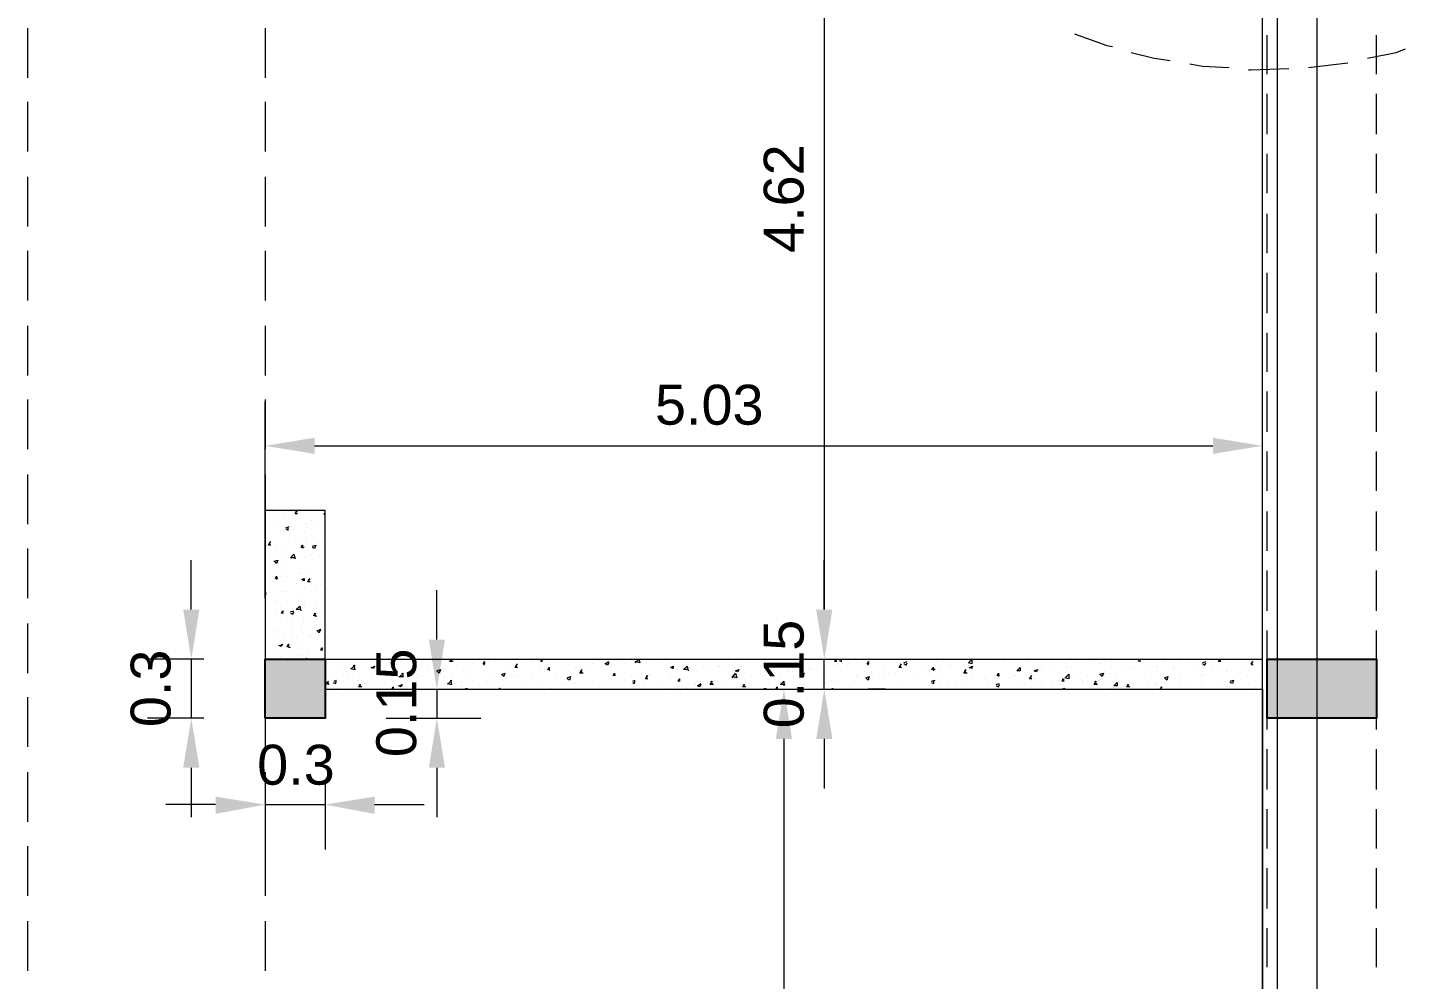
# Model space of a CAD drawing. Header units: metres. Extents: x 9.8 to 52.5, y 3 to 36.6.
# Drawn here: x 23.42 to 30.36, y 24.16 to 28.95 of the extents above; entities that cross this region are included whole.
import ezdxf

# ---------------------------------------------------------------- set-up
doc = ezdxf.new("R2010")
doc.units = ezdxf.units.M
doc.header["$MEASUREMENT"] = 0
for name, color, linetype, true_color in [('PDF_A+CACHE', 7, 'Continuous', 0x991b1e), ('PDF_A- PROJECTION', 252, 'Continuous', 0x696969), ('PDF_Layer3', 7, 'Continuous', 0xcc0000)]:
    doc.layers.add(name, color=color, linetype=linetype, true_color=true_color)
for name, color, linetype in [('PDF_A- WALL', 7, 'Continuous'), ('PDF_BETON', 7, 'Continuous'), ('PDF_COTESCONSTRUCTION', 7, 'Continuous'), ('PDF_INTERIORWALL', 7, 'Continuous'), ('PDF_Text', 7, 'Continuous')]:
    doc.layers.add(name, color=color, linetype=linetype)
doc.styles.add('PDF ArialMT', font='arial.ttf')

msp = doc.modelspace()

# ---------------------------------------------------------------- linework, layer by layer
at = {"layer": 'PDF_A+CACHE', "lineweight": 5}
for points in [[(23.4169, 28.9486), (23.4169, 28.6986)], [(24.6143, 28.9486), (24.6143, 28.6986)], [(23.4169, 28.5766), (23.4169, 28.3266)], [(24.6143, 28.5766), (24.6143, 28.3266)], [(23.4169, 28.1987), (23.4169, 27.9488)], [(24.6143, 28.1987), (24.6143, 27.9488)], [(23.4169, 27.8267), (23.4169, 27.5768)], [(24.6143, 27.8267), (24.6143, 27.5768)], [(23.4169, 27.4489), (23.4169, 27.199)], [(24.6143, 27.4489), (24.6143, 27.199)], [(23.4169, 27.0769), (23.4169, 26.827)], [(24.6143, 27.0769), (24.6143, 26.827)], [(23.4169, 26.6991), (23.4169, 26.4492)], [(24.6143, 26.6991), (24.6143, 26.4492)], [(23.4169, 26.3271), (23.4169, 26.0772)], [(24.6143, 26.3271), (24.6143, 26.0772)], [(23.4169, 25.9493), (23.4169, 25.6993)], [(24.6143, 25.9493), (24.6143, 25.6993)], [(23.4169, 25.5773), (23.4169, 25.3273)], [(24.6143, 25.5773), (24.6143, 25.3273)], [(23.4169, 25.1995), (23.4169, 24.9495)], [(24.6143, 25.1995), (24.6143, 24.9495)], [(23.4169, 24.8275), (23.4169, 24.5775)], [(24.6143, 24.8275), (24.6143, 24.5775)], [(23.4169, 24.4496), (23.4169, 24.1997)], [(24.6143, 24.4496), (24.6143, 24.1997)]]:
    msp.add_lwpolyline(points, dxfattribs=at)
at = {"layer": 'PDF_A- PROJECTION', "lineweight": 9}
for points in [[(28.6947, 28.9195), (28.8575, 28.8614), (28.8865, 28.8556)], [(29.6654, 28.7161), (29.6654, 28.9137)], [(30.2176, 28.7161), (30.2176, 28.9137)], [(28.9795, 28.8265), (29.0958, 28.7974), (29.1772, 28.7858)], [(30.1711, 28.7974), (30.3164, 28.8265), (30.3629, 28.8439)], [(29.276, 28.7684), (29.3399, 28.7567), (29.4736, 28.7509)], [(29.8747, 28.7509), (30.0723, 28.7742)], [(29.5724, 28.7393), (29.584, 28.7393), (29.7759, 28.7451)], [(29.6654, 28.4138), (29.6654, 28.6172)], [(30.2176, 28.4138), (30.2176, 28.6172)], [(29.6654, 28.1174), (29.6654, 28.315)], [(30.2176, 28.1174), (30.2176, 28.315)], [(29.6654, 27.8151), (29.6654, 28.0127)], [(30.2176, 27.8151), (30.2176, 28.0127)], [(29.6654, 27.5129), (29.6654, 27.7163)], [(30.2176, 27.5129), (30.2176, 27.7163)], [(29.6654, 27.2164), (29.6654, 27.414)], [(30.2176, 27.2164), (30.2176, 27.414)], [(29.6654, 26.9142), (29.6654, 27.1176)], [(30.2176, 26.9142), (30.2176, 27.1176)], [(29.6654, 26.6177), (29.6654, 26.8153)], [(30.2176, 26.6177), (30.2176, 26.8153)], [(29.6654, 26.3155), (29.6654, 26.5131)], [(30.2176, 26.3155), (30.2176, 26.5131)], [(29.6654, 26.0132), (29.6654, 26.2167)], [(30.2176, 26.0132), (30.2176, 26.2167)], [(29.6654, 25.7168), (29.6654, 25.9144)], [(30.2176, 25.7168), (30.2176, 25.9144)], [(29.6654, 25.4145), (29.6654, 25.618)], [(30.2176, 25.4145), (30.2176, 25.618)], [(29.6654, 25.1123), (29.6654, 25.3157)], [(30.2176, 25.1123), (30.2176, 25.3157)], [(29.6654, 24.8158), (29.6654, 25.0135)], [(30.2176, 24.8158), (30.2176, 25.0135)], [(29.6654, 24.5136), (29.6654, 24.717)], [(30.2176, 24.5136), (30.2176, 24.717)], [(29.6654, 24.2171), (29.6654, 24.4148)], [(30.2176, 24.2171), (30.2176, 24.4148)]]:
    msp.add_lwpolyline(points, dxfattribs=at)
at = {"layer": 'PDF_A- WALL', "lineweight": 5}
msp.add_lwpolyline([(29.6422, 25.618), (29.6422, 20.7877)], dxfattribs=at)
at = {"layer": 'PDF_BETON', "lineweight": 25}
for points in [[(24.6143, 25.4726), (24.6143, 25.7691), (24.9165, 25.7691), (24.9165, 25.4726)], [(29.6654, 25.4726), (29.6654, 25.7691), (30.2176, 25.7691), (30.2176, 25.4726)]]:
    msp.add_lwpolyline(points, close=True, dxfattribs=at)
at = {"layer": 'PDF_BETON', "transparency": 33554559}
for points in [[(24.6143, 25.7691), (24.6143, 25.4726), (24.9165, 25.7691)], [(24.6143, 25.4726), (24.9165, 25.7691), (24.9165, 25.4726)], [(29.6654, 25.7691), (29.6654, 25.4726), (30.2176, 25.7691)], [(29.6654, 25.4726), (30.2176, 25.7691), (30.2176, 25.4726)]]:
    msp.add_solid(points, dxfattribs=at)
at = {"layer": 'PDF_COTESCONSTRUCTION', "lineweight": 5}
for points in [[(27.4334, 30.1401), (27.4334, 26.019), (27.4334, 26.269)], [(24.6143, 26.0772), (24.6143, 27.0653)], [(29.6422, 26.0772), (29.6422, 27.0653)], [(24.8642, 26.8444), (29.3922, 26.8444)], [(24.2423, 26.019), (24.2423, 26.269)], [(25.4804, 25.8679), (25.4804, 26.1178)], [(24.3062, 25.7691), (24.0214, 25.7691)], [(24.2423, 25.7691), (24.2423, 25.4726)], [(27.4334, 25.618), (27.4334, 25.7691)], [(27.4508, 25.7691), (27.6543, 25.7691), (27.7415, 25.7691)], [(25.2246, 25.618), (25.7012, 25.618)], [(25.4804, 25.618), (25.4804, 25.4726)], [(26.9742, 25.618), (27.0091, 25.618)], [(27.7415, 25.618), (27.6543, 25.618)], [(24.3062, 25.4726), (24.0214, 25.4726)], [(25.2246, 25.4726), (25.7012, 25.4726)], [(27.2299, 25.368), (27.2299, 20.8923), (27.2299, 21.1423)], [(27.4334, 25.368), (27.4334, 25.1181)], [(24.2423, 25.2227), (24.2423, 24.9728)], [(25.4804, 25.2227), (25.4804, 24.9728)], [(24.6143, 25.1588), (24.6143, 24.81)], [(24.9165, 25.1588), (24.9165, 24.81)], [(24.3644, 25.0367), (24.1144, 25.0367)], [(24.6143, 25.0367), (24.9165, 25.0367)], [(25.1665, 25.0367), (25.4164, 25.0367)]]:
    msp.add_lwpolyline(points, dxfattribs=at)
at = {"layer": 'PDF_COTESCONSTRUCTION', "transparency": 33554559}
for points in [[(24.8642, 26.8851), (24.8642, 26.8037), (24.6143, 26.8444)], [(29.3922, 26.8851), (29.3922, 26.8037), (29.6422, 26.8444)], [(24.2016, 26.019), (24.283, 26.019), (24.2423, 25.7691)], [(27.3927, 26.019), (27.4741, 26.019), (27.4334, 25.7691)], [(27.3927, 26.019), (27.4741, 26.019), (27.4334, 25.7691)], [(25.4397, 25.8679), (25.5211, 25.8679), (25.4804, 25.618)], [(27.1893, 25.368), (27.2706, 25.368), (27.2299, 25.618)], [(27.3927, 25.368), (27.4741, 25.368), (27.4334, 25.618)], [(24.2016, 25.2227), (24.283, 25.2227), (24.2423, 25.4726)], [(25.4397, 25.2227), (25.5211, 25.2227), (25.4804, 25.4726)], [(24.3644, 25.0774), (24.3644, 24.9902), (24.6143, 25.0367)], [(25.1665, 25.0774), (25.1665, 24.9902), (24.9165, 25.0367)]]:
    msp.add_solid(points, dxfattribs=at)
at = {"layer": 'PDF_INTERIORWALL', "lineweight": 5}
for points in [[(29.9154, 35.6504), (29.9154, 15.8412), (29.7177, 15.8412), (29.7177, 35.6504)], [(24.9165, 25.7691), (24.9165, 26.5189), (24.6143, 26.5189), (24.6143, 25.7691), (29.6422, 25.7691)], [(24.655, 26.5131), (24.655, 26.5131)], [(24.6608, 26.4957), (24.6608, 26.4957)], [(24.7073, 26.4957), (24.7073, 26.4957)], [(24.777, 26.5015), (24.7654, 26.5015), (24.777, 26.5189)], [(24.7712, 26.5015), (24.7712, 26.5189)], [(24.7945, 26.5189), (24.7945, 26.5189)], [(24.8235, 26.5131), (24.8235, 26.5131)], [(24.8468, 26.4666), (24.8468, 26.4666)], [(24.9165, 26.4957), (24.9107, 26.5015), (24.9165, 26.5073)], [(24.6782, 26.4375), (24.6782, 26.4375)], [(24.6899, 26.4201), (24.6899, 26.4201)], [(24.7073, 26.4201), (24.7073, 26.4201)], [(24.7131, 26.4433), (24.7131, 26.4433)], [(24.7189, 26.4317), (24.7364, 26.4375)], [(24.7189, 26.4259), (24.7305, 26.4201), (24.7305, 26.4317)], [(24.8119, 26.4143), (24.8119, 26.4143)], [(24.8235, 26.455), (24.8235, 26.455)], [(24.8235, 26.4317), (24.8235, 26.4317)], [(24.8817, 26.4608), (24.8817, 26.4608)], [(24.6201, 26.3445), (24.6201, 26.3445)], [(24.6434, 26.3445), (24.6317, 26.3445), (24.6434, 26.362)], [(24.6375, 26.3445), (24.6375, 26.3562)], [(24.6666, 26.3445), (24.6666, 26.3445)], [(24.7015, 26.3387), (24.7015, 26.3387)], [(24.7364, 26.391), (24.7364, 26.391)], [(24.7654, 26.362), (24.7654, 26.362)], [(24.8119, 26.3329), (24.7945, 26.3329), (24.8061, 26.3445)], [(24.8003, 26.3678), (24.8003, 26.3678)], [(24.8061, 26.3271), (24.8003, 26.3445)], [(24.8235, 26.3736), (24.8235, 26.3736)], [(24.8235, 26.3562), (24.8235, 26.3562)], [(24.8526, 26.3387), (24.87, 26.3445), (24.8642, 26.3271), (24.8526, 26.3329)], [(24.8584, 26.3852), (24.8584, 26.3852)], [(24.9049, 26.3852), (24.9049, 26.3852)], [(24.6434, 26.3038), (24.6434, 26.3038)], [(24.7015, 26.2748), (24.7015, 26.2748)], [(24.7015, 26.2632), (24.7015, 26.2632)], [(24.7654, 26.2806), (24.7422, 26.2806), (24.7596, 26.298), (24.7654, 26.2748)], [(24.7596, 26.2806), (24.7596, 26.2806)], [(24.7654, 26.298), (24.7654, 26.298)], [(24.8177, 26.2806), (24.8177, 26.2806)], [(24.8468, 26.2922), (24.8468, 26.2922)], [(24.8875, 26.2922), (24.8875, 26.2922)], [(24.6608, 26.205), (24.6608, 26.205)], [(24.6782, 26.176), (24.6666, 26.176), (24.6724, 26.1876), (24.6724, 26.1702)], [(24.6957, 26.1876), (24.6957, 26.1876)], [(24.7015, 26.1934), (24.7015, 26.1934)], [(24.7887, 26.205), (24.7887, 26.205)], [(24.7945, 26.2283), (24.7945, 26.2283)], [(24.8177, 26.205), (24.8177, 26.205)], [(24.6434, 26.1818), (24.6434, 26.1818)], [(24.6492, 26.1585), (24.6492, 26.1585)], [(24.7131, 26.1585), (24.7131, 26.1585)], [(24.7247, 26.1818), (24.7247, 26.1818)], [(24.7712, 26.1527), (24.7712, 26.1527)], [(24.8119, 26.1295), (24.8119, 26.1295)], [(24.841, 26.1585), (24.8294, 26.1585), (24.841, 26.176)], [(24.8352, 26.1585), (24.8352, 26.1702)], [(24.8468, 26.176), (24.8468, 26.176)], [(24.8468, 26.176), (24.8468, 26.176)], [(24.87, 26.1295), (24.87, 26.1295)], [(24.8933, 26.1469), (24.8933, 26.1469)], [(24.6143, 26.1004), (24.6201, 26.1062)], [(24.6143, 26.0888), (24.6201, 26.1004)], [(24.6143, 26.0888), (24.6143, 26.0888)], [(24.6434, 26.1004), (24.6434, 26.1004)], [(24.6666, 26.0539), (24.6666, 26.0539)], [(24.6782, 26.0655), (24.6782, 26.0655)], [(24.6957, 26.112), (24.6957, 26.112)], [(24.7247, 26.112), (24.7247, 26.112)], [(24.8003, 26.0772), (24.8003, 26.0772)], [(24.8003, 26.0597), (24.8003, 26.0597)], [(24.8119, 26.0539), (24.8119, 26.0539)], [(24.87, 26.0481), (24.87, 26.0481)], [(24.6666, 26.0248), (24.6666, 26.0248)], [(24.6899, 26.0365), (24.6899, 26.0365)], [(24.7073, 26.0016), (24.6957, 26.0016), (24.7073, 26.0132)], [(24.7015, 26.0016), (24.7015, 26.0132)], [(24.7422, 26.0074), (24.7596, 26.0132)], [(24.7422, 26.0016), (24.7538, 25.9958), (24.7596, 26.0074)], [(24.7945, 26.019), (24.7712, 26.019), (24.7887, 26.0365), (24.7945, 26.0132)], [(24.8061, 25.9783), (24.8061, 25.9783)], [(24.8119, 26.0423), (24.8119, 26.0423)], [(24.8759, 25.9842), (24.8584, 25.99), (24.87, 26.0016)], [(24.87, 25.9842), (24.8642, 26.0016)], [(24.6317, 25.9493), (24.6317, 25.9493)], [(24.6608, 25.9144), (24.6608, 25.9144)], [(24.6782, 25.9202), (24.6782, 25.9202)], [(24.6899, 25.9609), (24.6899, 25.9609)], [(24.7538, 25.9493), (24.7538, 25.9493)], [(24.7538, 25.9435), (24.7538, 25.9435)], [(24.7945, 25.9377), (24.7945, 25.9377)], [(24.8003, 25.9144), (24.8003, 25.9144)], [(24.8061, 25.9609), (24.8061, 25.9609)], [(24.8759, 25.9377), (24.8759, 25.9377)], [(24.8817, 25.9144), (24.8933, 25.9202), (24.8875, 25.9028), (24.8759, 25.9144)], [(24.8933, 25.9725), (24.8933, 25.9725)], [(24.684, 25.8853), (24.684, 25.8853)], [(24.6899, 25.8388), (24.7015, 25.8446), (24.6957, 25.833), (24.684, 25.8388)], [(24.6899, 25.8621), (24.6899, 25.8621)], [(24.7131, 25.8679), (24.7131, 25.8679)], [(24.7422, 25.8272), (24.7247, 25.833), (24.7364, 25.8446)], [(24.7364, 25.8272), (24.7305, 25.8446)], [(24.748, 25.8679), (24.748, 25.8679)], [(24.8061, 25.9028), (24.8061, 25.9028)], [(24.8352, 25.8795), (24.8352, 25.8795)], [(24.8468, 25.8912), (24.8468, 25.8912)], [(24.684, 25.8098), (24.684, 25.8098)], [(24.6899, 25.7807), (24.6899, 25.7807)], [(24.7073, 25.8272), (24.7073, 25.8272)], [(24.777, 25.7923), (24.777, 25.7923)], [(24.8003, 25.8272), (24.8003, 25.8272)], [(24.8003, 25.7865), (24.8003, 25.7865)], [(24.8177, 25.7691), (24.8235, 25.7749), (24.8235, 25.7691)], [(24.8294, 25.8214), (24.8294, 25.8214)], [(24.9049, 25.8156), (24.8933, 25.8156), (24.9049, 25.8272)], [(24.8991, 25.8156), (24.8991, 25.8272)], [(24.6317, 25.7691), (24.6317, 25.7691)], [(25.0037, 25.74), (25.0037, 25.74)], [(25.027, 25.7051), (25.027, 25.7051)], [(25.0444, 25.7226), (25.0677, 25.7168), (25.0619, 25.74)], [(25.0502, 25.7226), (25.0677, 25.74)], [(25.1491, 25.7575), (25.1491, 25.7575)], [(25.1549, 25.7284), (25.1665, 25.7342), (25.1607, 25.7226), (25.1491, 25.7284)], [(25.1491, 25.7226), (25.1491, 25.7226)], [(25.1897, 25.7168), (25.1897, 25.7168)], [(25.2072, 25.7633), (25.2072, 25.7633)], [(25.2653, 25.74), (25.2653, 25.74)], [(25.3234, 25.74), (25.3234, 25.74)], [(25.3757, 25.7051), (25.3757, 25.7051)], [(25.3816, 25.7516), (25.3816, 25.7516)], [(25.4339, 25.711), (25.4339, 25.711)], [(25.4571, 25.7633), (25.4571, 25.7633)], [(25.4978, 25.7691), (25.4978, 25.7691)], [(25.5152, 25.7168), (25.5152, 25.7168)], [(25.5211, 25.7226), (25.5211, 25.7226)], [(25.5617, 25.7575), (25.5443, 25.7575), (25.5559, 25.7691)], [(25.5559, 25.7575), (25.5501, 25.7691)], [(25.6141, 25.711), (25.6141, 25.711)], [(25.6489, 25.7342), (25.6489, 25.7342)], [(25.6606, 25.7458), (25.6606, 25.7458)], [(25.7245, 25.7458), (25.7129, 25.7458), (25.7245, 25.7575)], [(25.7187, 25.74), (25.7187, 25.7575)], [(25.7187, 25.7516), (25.7187, 25.7516)], [(25.7303, 25.7226), (25.7303, 25.7226)], [(25.7768, 25.7575), (25.7768, 25.7575)], [(25.8059, 25.7633), (25.8059, 25.7633)], [(25.8466, 25.74), (25.8466, 25.74)], [(25.8872, 25.7284), (25.8756, 25.7284), (25.8872, 25.7458)], [(25.8814, 25.7284), (25.8814, 25.74)], [(25.9628, 25.7575), (25.9628, 25.7575)], [(25.9977, 25.7051), (25.9977, 25.7051)], [(26.0035, 25.7691), (26.0093, 25.7691)], [(26.0035, 25.7633), (26.0093, 25.7575), (26.0151, 25.7691)], [(26.0326, 25.711), (26.0326, 25.711)], [(26.05, 25.7168), (26.0384, 25.7168), (26.05, 25.7284)], [(26.05, 25.711), (26.0442, 25.7284)], [(26.1314, 25.7284), (26.1314, 25.7284)], [(26.1721, 25.7691), (26.1721, 25.7691)], [(26.1779, 25.7284), (26.1779, 25.7284)], [(26.1953, 25.711), (26.1953, 25.711)], [(26.2186, 25.6993), (26.2011, 25.6993), (26.2128, 25.7168)], [(26.2128, 25.6993), (26.2069, 25.711)], [(26.236, 25.7342), (26.236, 25.7342)], [(26.2651, 25.7458), (26.2651, 25.7458)], [(26.2941, 25.7633), (26.2941, 25.7633)], [(26.3116, 25.7284), (26.3116, 25.7284)], [(26.3232, 25.7458), (26.3232, 25.7458)], [(26.3464, 25.7516), (26.3406, 25.74), (26.329, 25.7458), (26.3464, 25.7575)], [(26.4162, 25.7575), (26.4162, 25.7575)], [(26.4278, 25.7458), (26.4278, 25.7458)], [(26.4685, 25.7691), (26.4685, 25.7691)], [(26.4801, 25.7516), (26.4976, 25.7691), (26.5034, 25.7516), (26.4801, 25.7575)], [(26.5383, 25.7516), (26.5383, 25.7516)], [(26.5499, 25.7633), (26.5499, 25.7633)], [(26.6603, 25.7458), (26.6603, 25.7458)], [(26.6952, 25.7168), (26.6952, 25.7168)], [(26.7475, 25.7168), (26.7243, 25.7168), (26.7417, 25.7342), (26.7475, 25.711)], [(26.7533, 25.7226), (26.7533, 25.7226)], [(26.7766, 25.7168), (26.7766, 25.7168)], [(26.7824, 25.74), (26.7824, 25.74)], [(26.7882, 25.7051), (26.7882, 25.7051)], [(26.8405, 25.7342), (26.8405, 25.7342)], [(26.8986, 25.7342), (26.8986, 25.7342)], [(26.9044, 25.7342), (26.9044, 25.7342)], [(26.9219, 25.7284), (26.9219, 25.7284)], [(26.9858, 25.7516), (26.9858, 25.7516)], [(27.0149, 25.7458), (27.0149, 25.7458)], [(27.0265, 25.7284), (27.0265, 25.7284)], [(27.0439, 25.7575), (27.0439, 25.7575)], [(27.0556, 25.7516), (27.0556, 25.7516)], [(27.1311, 25.7633), (27.1311, 25.7633)], [(27.1486, 25.7226), (27.1486, 25.7226)], [(27.2474, 25.7226), (27.2474, 25.7226)], [(27.2474, 25.7051), (27.2474, 25.7051)], [(27.2706, 25.7226), (27.2706, 25.7226)], [(27.2706, 25.7051), (27.2706, 25.7051)], [(27.3578, 25.7168), (27.3578, 25.7168)], [(27.3636, 25.7226), (27.3636, 25.7226)], [(27.3811, 25.7458), (27.3811, 25.7458)], [(27.3927, 25.7168), (27.3927, 25.7168)], [(27.4799, 25.7342), (27.4799, 25.7342)], [(27.4973, 25.7575), (27.4857, 25.7575), (27.4915, 25.7691), (27.4915, 25.7575)], [(27.5031, 25.74), (27.5031, 25.74)], [(27.509, 25.7691), (27.5148, 25.7691)], [(27.509, 25.7633), (27.5206, 25.7575), (27.5206, 25.7691)], [(27.5148, 25.7691), (27.5148, 25.7691)], [(27.5148, 25.711), (27.5148, 25.711)], [(27.5555, 25.7458), (27.5555, 25.7458)], [(27.5961, 25.7516), (27.5961, 25.7516)], [(27.6368, 25.7051), (27.6368, 25.7051)], [(27.6426, 25.7575), (27.6426, 25.7575)], [(27.6601, 25.7458), (27.6485, 25.7458), (27.6601, 25.7575)], [(27.6543, 25.74), (27.6543, 25.7575)], [(27.7124, 25.7691), (27.7124, 25.7691)], [(27.7298, 25.711), (27.7298, 25.711)], [(27.8228, 25.7284), (27.8112, 25.7284), (27.8228, 25.7458)], [(27.817, 25.7284), (27.817, 25.74)], [(27.8286, 25.7051), (27.8286, 25.7051)], [(27.8345, 25.7516), (27.8519, 25.7575)], [(27.8345, 25.7458), (27.8461, 25.74), (27.8519, 25.7516)], [(27.8635, 25.7342), (27.8635, 25.7342)], [(27.8693, 25.7051), (27.8693, 25.7051)], [(27.9449, 25.7226), (27.9449, 25.7226)], [(27.9914, 25.7168), (27.974, 25.7168), (27.9856, 25.7284)], [(27.9856, 25.711), (27.9798, 25.7284)], [(27.9972, 25.7575), (27.9972, 25.7575)], [(28.0146, 25.7226), (28.0146, 25.7226)], [(28.0611, 25.74), (28.0611, 25.74)], [(28.0728, 25.7342), (28.0728, 25.7342)], [(28.1541, 25.6993), (28.1367, 25.6993), (28.1483, 25.7168)], [(28.1483, 25.6993), (28.1425, 25.711)], [(28.16, 25.74), (28.16, 25.74)], [(28.1774, 25.7342), (28.1774, 25.7226), (28.1658, 25.7284), (28.1832, 25.7342)], [(28.1774, 25.7516), (28.1774, 25.7516)], [(28.2181, 25.7691), (28.2181, 25.7691)], [(28.3053, 25.7633), (28.3053, 25.7633)], [(28.3401, 25.7633), (28.3401, 25.7633)], [(28.3634, 25.7691), (28.3634, 25.7691)], [(28.4099, 25.711), (28.4099, 25.711)], [(28.4622, 25.7575), (28.4622, 25.7575)], [(28.5203, 25.711), (28.5203, 25.711)], [(28.5262, 25.7284), (28.5262, 25.7284)], [(28.532, 25.711), (28.532, 25.711)], [(28.5843, 25.7516), (28.5843, 25.7516)], [(28.5901, 25.7168), (28.5901, 25.7168)], [(28.6482, 25.7458), (28.6482, 25.7458)], [(28.654, 25.7342), (28.654, 25.7342)], [(28.6773, 25.7284), (28.6773, 25.7284)], [(28.7063, 25.7516), (28.7063, 25.7516)], [(28.7645, 25.7575), (28.7645, 25.7575)], [(28.7877, 25.7575), (28.7877, 25.7575)], [(28.8226, 25.7458), (28.8226, 25.7458)], [(28.8284, 25.7458), (28.8284, 25.7458)], [(28.8458, 25.7051), (28.8458, 25.7051)], [(28.8807, 25.7575), (28.8807, 25.7575)], [(28.904, 25.7691), (28.904, 25.7691)], [(28.9505, 25.74), (28.9505, 25.74)], [(28.9621, 25.7691), (28.9621, 25.7691)], [(28.9795, 25.7284), (28.9795, 25.7284)], [(28.997, 25.7168), (28.997, 25.7168)], [(29.0144, 25.7691), (29.0202, 25.7691)], [(29.0144, 25.7633), (29.026, 25.7575), (29.026, 25.7691)], [(29.026, 25.7633), (29.026, 25.7633)], [(29.0725, 25.7342), (29.0725, 25.7342)], [(29.1074, 25.7051), (29.1074, 25.7051)], [(29.1132, 25.7516), (29.1132, 25.7516)], [(29.1132, 25.7284), (29.1132, 25.7284)], [(29.1481, 25.7575), (29.1481, 25.7575)], [(29.1946, 25.7284), (29.1946, 25.7284)], [(29.1946, 25.7168), (29.1946, 25.7168)], [(29.2295, 25.7458), (29.2295, 25.7458)], [(29.2702, 25.7516), (29.2702, 25.7516)], [(29.3167, 25.7226), (29.3167, 25.7226)], [(29.3399, 25.7516), (29.3573, 25.7575)], [(29.3399, 25.7458), (29.3515, 25.74), (29.3573, 25.7516)], [(29.3399, 25.7342), (29.3399, 25.7342)], [(29.3457, 25.7633), (29.3457, 25.7633)], [(29.3922, 25.7516), (29.3922, 25.7516)], [(29.3922, 25.74), (29.3922, 25.74)], [(29.4329, 25.7575), (29.4213, 25.7575), (29.4271, 25.7691), (29.4271, 25.7575)], [(29.4387, 25.7168), (29.4387, 25.7168)], [(29.462, 25.7051), (29.462, 25.7051)], [(29.4678, 25.7168), (29.4678, 25.7168)], [(29.4794, 25.7516), (29.4794, 25.7516)], [(29.5143, 25.7458), (29.5143, 25.7458)], [(29.5608, 25.711), (29.5608, 25.711)], [(29.5782, 25.7168), (29.5782, 25.7168)], [(29.5957, 25.74), (29.584, 25.7458), (29.5957, 25.7575)], [(29.5899, 25.74), (29.5899, 25.7575)], [(29.5957, 25.74), (29.5957, 25.74)], [(29.6364, 25.74), (29.6364, 25.74)], [(24.9224, 25.6703), (24.9224, 25.6703)], [(24.9282, 25.6586), (24.934, 25.6412), (24.9224, 25.647), (24.934, 25.6586)], [(24.9398, 25.647), (24.9398, 25.647)], [(24.9572, 25.6703), (24.9572, 25.6703)], [(24.9572, 25.6528), (24.9689, 25.647), (24.9747, 25.6586)], [(24.9631, 25.6586), (24.9747, 25.6645)], [(25.0328, 25.6935), (25.0328, 25.6935)], [(25.0561, 25.6935), (25.0561, 25.6935)], [(25.0793, 25.6645), (25.0793, 25.6645)], [(25.0851, 25.6645), (25.0851, 25.6645)], [(25.1026, 25.6296), (25.0851, 25.6296), (25.0967, 25.6412)], [(25.0967, 25.6296), (25.0909, 25.6412)], [(25.1142, 25.647), (25.1142, 25.647)], [(25.1432, 25.6761), (25.1432, 25.6761)], [(25.1432, 25.647), (25.1432, 25.647)], [(25.1549, 25.6935), (25.1549, 25.6935)], [(25.2014, 25.6586), (25.2014, 25.6586)], [(25.2304, 25.6877), (25.2304, 25.6877)], [(25.2479, 25.6703), (25.2479, 25.6703)], [(25.2595, 25.6586), (25.2595, 25.6586)], [(25.2769, 25.6877), (25.2769, 25.6877)], [(25.2886, 25.6819), (25.3118, 25.6819), (25.306, 25.6993)], [(25.2944, 25.6819), (25.3118, 25.6993)], [(25.3234, 25.6528), (25.3234, 25.6528)], [(25.3757, 25.6761), (25.3757, 25.6761)], [(25.3816, 25.6935), (25.3816, 25.6935)], [(25.399, 25.6819), (25.399, 25.6819)], [(25.4455, 25.6528), (25.4455, 25.6528)], [(25.4571, 25.6354), (25.4571, 25.6354)], [(25.4978, 25.6935), (25.4978, 25.6935)], [(25.5211, 25.6761), (25.5211, 25.6761)], [(25.5327, 25.647), (25.5559, 25.6412), (25.5501, 25.6645)], [(25.5385, 25.647), (25.5559, 25.6645)], [(25.5676, 25.647), (25.5676, 25.647)], [(25.6024, 25.6528), (25.6024, 25.6528)], [(25.6024, 25.6354), (25.6024, 25.6354)], [(25.6082, 25.6354), (25.6082, 25.6354)], [(25.6431, 25.6703), (25.6431, 25.6703)], [(25.6606, 25.6586), (25.6606, 25.6586)], [(25.6896, 25.6412), (25.6896, 25.6412)], [(25.7245, 25.647), (25.7245, 25.647)], [(25.7361, 25.6586), (25.7361, 25.6586)], [(25.7477, 25.6703), (25.7477, 25.6703)], [(25.7652, 25.6645), (25.7652, 25.6645)], [(25.8117, 25.6935), (25.8233, 25.6993), (25.8175, 25.6819), (25.8059, 25.6935)], [(25.8117, 25.6354), (25.8117, 25.6354)], [(25.8466, 25.6645), (25.8466, 25.6645)], [(25.8698, 25.6819), (25.8698, 25.6819)], [(25.8872, 25.6586), (25.8872, 25.6586)], [(25.8931, 25.6935), (25.8931, 25.6935)], [(25.9512, 25.6993), (25.9512, 25.6993)], [(25.9628, 25.6819), (25.9628, 25.6819)], [(26.0093, 25.6528), (26.0093, 25.6528)], [(26.0791, 25.6935), (26.0791, 25.6935)], [(26.1198, 25.6412), (26.1198, 25.6412)], [(26.1314, 25.647), (26.1314, 25.647)], [(26.1372, 25.6761), (26.1546, 25.6819), (26.1488, 25.6645), (26.1372, 25.6703)], [(26.1779, 25.647), (26.1779, 25.647)], [(26.1953, 25.6354), (26.1953, 25.6354)], [(26.2534, 25.647), (26.2534, 25.647)], [(26.2651, 25.6586), (26.2651, 25.6586)], [(26.3116, 25.6528), (26.3116, 25.6528)], [(26.3813, 25.6877), (26.3697, 25.6877), (26.3755, 25.6993), (26.3755, 25.6877)], [(26.3755, 25.6412), (26.3755, 25.6412)], [(26.3929, 25.6354), (26.3929, 25.6354)], [(26.4104, 25.6761), (26.4104, 25.6761)], [(26.4278, 25.6645), (26.4278, 25.6645)], [(26.4627, 25.6819), (26.4627, 25.6819)], [(26.4685, 25.6586), (26.4801, 25.6645)], [(26.4685, 25.6528), (26.4743, 25.647), (26.4801, 25.6586)], [(26.4976, 25.6354), (26.4976, 25.6354)], [(26.5266, 25.6586), (26.5266, 25.6586)], [(26.5441, 25.6703), (26.5324, 25.6703), (26.5441, 25.6877)], [(26.5383, 25.6703), (26.5383, 25.6877)], [(26.5441, 25.6819), (26.5441, 25.6819)], [(26.5499, 25.6935), (26.5499, 25.6935)], [(26.6545, 25.6819), (26.6545, 25.6819)], [(26.6603, 25.6993), (26.6603, 25.6993)], [(26.7068, 25.6586), (26.6952, 25.6586), (26.7068, 25.6703)], [(26.701, 25.6586), (26.701, 25.6703)], [(26.7766, 25.6412), (26.7766, 25.6412)], [(26.7824, 25.6412), (26.7824, 25.6412)], [(26.8114, 25.6412), (26.8056, 25.6296), (26.794, 25.6354), (26.8114, 25.647)], [(26.8463, 25.6528), (26.8463, 25.6528)], [(26.8754, 25.6412), (26.8579, 25.6412), (26.8696, 25.6586)], [(26.8696, 25.6412), (26.8638, 25.6586)], [(26.8928, 25.6586), (26.8928, 25.6586)], [(26.9219, 25.6645), (26.9219, 25.6645)], [(26.9684, 25.6761), (26.9858, 25.6993), (26.9916, 25.6761), (26.9684, 25.6819)], [(26.98, 25.6761), (26.98, 25.6761)], [(26.98, 25.6703), (26.98, 25.6703)], [(27.0091, 25.6703), (27.0091, 25.6703)], [(27.0381, 25.6296), (27.0207, 25.6296), (27.0323, 25.6412)], [(27.0323, 25.6296), (27.0265, 25.6412)], [(27.0672, 25.6819), (27.0672, 25.6819)], [(27.1137, 25.6993), (27.1137, 25.6993)], [(27.1253, 25.6877), (27.1253, 25.6877)], [(27.2125, 25.6993), (27.2125, 25.6993)], [(27.2358, 25.6412), (27.2125, 25.6412), (27.2299, 25.6586), (27.2299, 25.6354)], [(27.3288, 25.6993), (27.3288, 25.6819), (27.3171, 25.6935), (27.3346, 25.6993)], [(27.3346, 25.6412), (27.3346, 25.6412)], [(27.3578, 25.6412), (27.3578, 25.6412)], [(27.4392, 25.647), (27.4392, 25.647)], [(27.4683, 25.6645), (27.4683, 25.6645)], [(27.4741, 25.6586), (27.4741, 25.6586)], [(27.4973, 25.6528), (27.4973, 25.6528)], [(27.5845, 25.6645), (27.5845, 25.6645)], [(27.5961, 25.6761), (27.5961, 25.6761)], [(27.602, 25.6877), (27.602, 25.6877)], [(27.7124, 25.6935), (27.7124, 25.6935)], [(27.7298, 25.6877), (27.7298, 25.6877)], [(27.7589, 25.6993), (27.7589, 25.6993)], [(27.788, 25.6935), (27.788, 25.6935)], [(27.881, 25.6935), (27.881, 25.6935)], [(27.9449, 25.647), (27.9449, 25.647)], [(27.9565, 25.6354), (27.9565, 25.6354)], [(27.974, 25.6586), (27.9914, 25.6645)], [(27.974, 25.6528), (27.9856, 25.647), (27.9856, 25.6586)], [(28.003, 25.6877), (28.003, 25.6877)], [(28.0146, 25.6412), (28.0146, 25.6412)], [(28.0611, 25.6645), (28.0611, 25.6645)], [(28.1018, 25.6528), (28.1018, 25.6528)], [(28.1251, 25.6819), (28.1251, 25.6819)], [(28.1251, 25.6412), (28.1251, 25.6412)], [(28.1774, 25.6761), (28.1774, 25.6761)], [(28.2471, 25.6819), (28.2471, 25.6819)], [(28.2471, 25.6703), (28.2471, 25.6703)], [(28.2588, 25.6645), (28.2588, 25.6645)], [(28.2936, 25.6935), (28.2936, 25.6935)], [(28.2995, 25.6819), (28.2995, 25.6819)], [(28.2995, 25.6412), (28.3169, 25.647)], [(28.2995, 25.6354), (28.3111, 25.6296), (28.3169, 25.6412)], [(28.3169, 25.6877), (28.3053, 25.6877), (28.3111, 25.6993), (28.3111, 25.6819)], [(28.3692, 25.6761), (28.3692, 25.6761)], [(28.3867, 25.6877), (28.3867, 25.6877)], [(28.3925, 25.6877), (28.3925, 25.6877)], [(28.4099, 25.6354), (28.4099, 25.6354)], [(28.4448, 25.6412), (28.4448, 25.6412)], [(28.4797, 25.6703), (28.468, 25.6703), (28.4797, 25.6877)], [(28.4738, 25.6703), (28.4738, 25.6819)], [(28.4913, 25.6703), (28.4913, 25.6703)], [(28.5262, 25.6528), (28.5262, 25.6528)], [(28.5785, 25.6645), (28.5785, 25.6645)], [(28.6133, 25.6645), (28.6133, 25.6645)], [(28.6192, 25.6412), (28.6192, 25.6412)], [(28.6424, 25.6586), (28.6308, 25.6586), (28.6424, 25.6703)], [(28.6366, 25.6586), (28.6366, 25.6703)], [(28.6424, 25.6645), (28.6424, 25.6645)], [(28.7122, 25.6819), (28.7122, 25.6819)], [(28.7354, 25.6586), (28.7354, 25.6586)], [(28.7587, 25.6819), (28.7587, 25.6819)], [(28.7587, 25.6586), (28.7587, 25.6586)], [(28.811, 25.6412), (28.7935, 25.6412), (28.8052, 25.6586)], [(28.8052, 25.6412), (28.7993, 25.6586)], [(28.8168, 25.6645), (28.8168, 25.6645)], [(28.8575, 25.6528), (28.8575, 25.6528)], [(28.8749, 25.6993), (28.8749, 25.6993)], [(28.904, 25.6761), (28.904, 25.6761)], [(28.9737, 25.6296), (28.9563, 25.6296), (28.9679, 25.6412)], [(28.9679, 25.6296), (28.9621, 25.6412)], [(28.9795, 25.647), (28.9795, 25.647)], [(28.9912, 25.6412), (28.9912, 25.6412)], [(29.0493, 25.6935), (29.0493, 25.6935)], [(29.0667, 25.6528), (29.0667, 25.6528)], [(29.1016, 25.6412), (29.1016, 25.6412)], [(29.1074, 25.6528), (29.1074, 25.6528)], [(29.2004, 25.6703), (29.2004, 25.6703)], [(29.2237, 25.6703), (29.2237, 25.6703)], [(29.2237, 25.6354), (29.2237, 25.6354)], [(29.276, 25.6412), (29.276, 25.6412)], [(29.3341, 25.6935), (29.3341, 25.6935)], [(29.3341, 25.6528), (29.3341, 25.6528)], [(29.3457, 25.6877), (29.3457, 25.6877)], [(29.3457, 25.6354), (29.3457, 25.6354)], [(29.4213, 25.6645), (29.4213, 25.6645)], [(29.4794, 25.6586), (29.4968, 25.6645), (29.491, 25.647), (29.4794, 25.6528)], [(29.5666, 25.6819), (29.5666, 25.6819)], [(29.5724, 25.6412), (29.5724, 25.6412)], [(29.6247, 25.6877), (29.6247, 25.6877)], [(24.9165, 25.618), (29.6422, 25.618)], [(24.9805, 25.6238), (24.9805, 25.6238)], [(25.027, 25.6296), (25.027, 25.6296)], [(25.2537, 25.618), (25.2595, 25.6296), (25.2595, 25.618)], [(25.3699, 25.6238), (25.3699, 25.6238)], [(25.6199, 25.618), (25.6315, 25.6238), (25.6315, 25.618)], [(25.7942, 25.618), (25.8001, 25.6238)], [(25.8001, 25.618), (25.7942, 25.6238)], [(25.9337, 25.6296), (25.9337, 25.6296)], [(26.0558, 25.6238), (26.0558, 25.6238)], [(26.6196, 25.6296), (26.6196, 25.6296)], [(26.6371, 25.6238), (26.6371, 25.6238)], [(26.6603, 25.6238), (26.6603, 25.6238)], [(26.6952, 25.6296), (26.6952, 25.6296)], [(26.7126, 25.6296), (26.7126, 25.6296)], [(26.7417, 25.6238), (26.7417, 25.6238)], [(27.1253, 25.618), (27.1369, 25.6238), (27.1369, 25.618)], [(27.1893, 25.618), (27.1951, 25.6296), (27.1951, 25.618)], [(27.2416, 25.6296), (27.2416, 25.6296)], [(27.2939, 25.6296), (27.2939, 25.6296)], [(27.8228, 25.6296), (27.8228, 25.6296)], [(27.9914, 25.618), (27.9914, 25.618)], [(28.532, 25.6296), (28.532, 25.6296)], [(28.6308, 25.618), (28.6482, 25.6238)], [(28.6424, 25.618), (28.6424, 25.6238)], [(28.8749, 25.6238), (28.8749, 25.6238)], [(28.933, 25.6296), (28.933, 25.6296)], [(29.1248, 25.618), (29.1365, 25.6296)], [(29.1307, 25.618), (29.1307, 25.6296)], [(29.1307, 25.6238), (29.1307, 25.6238)], [(29.4562, 25.6296), (29.4562, 25.6296)], [(29.4678, 25.6296), (29.4678, 25.6296)], [(29.5899, 25.6238), (29.5899, 25.6238)], [(29.6654, 25.4726), (30.2176, 25.4726)]]:
    msp.add_lwpolyline(points, dxfattribs=at)
for points in [[(24.6782, 26.269), (24.6724, 26.2515), (24.6608, 26.2632)], [(24.8119, 26.176), (24.8119, 26.1643), (24.8003, 26.1702)], [(25.4978, 25.7168), (25.492, 25.6993), (25.4804, 25.711)], [(26.6719, 25.7342), (26.6719, 25.7226), (26.6603, 25.7284)], [(27.0033, 25.7168), (26.9974, 25.7051), (26.9858, 25.711)], [(28.1774, 25.7458), (28.16, 25.7516), (28.1774, 25.7691)], [(28.4215, 25.711), (28.4041, 25.711), (28.4215, 25.7284)], [(28.5087, 25.7168), (28.5029, 25.7051), (28.4913, 25.711)], [(30.2176, 25.7691), (29.6654, 25.7691)], [(25.306, 25.6412), (25.3002, 25.6296), (25.2886, 25.6354)], [(27.6601, 25.6819), (27.6543, 25.6645), (27.6426, 25.6761)], [(28.6657, 25.6703), (28.6482, 25.6761), (28.6657, 25.6935)], [(28.84, 25.6993), (28.8342, 25.6819), (28.8226, 25.6935)], [(28.9098, 25.6354), (28.8923, 25.6354), (28.9098, 25.6528)], [(29.1655, 25.6819), (29.1597, 25.6645), (29.1481, 25.6761)], [(27.4741, 25.6238), (27.4741, 25.618)]]:
    msp.add_lwpolyline(points, close=True, dxfattribs=at)
at = {"layer": 'PDF_Layer3', "lineweight": 18}
msp.add_lwpolyline([(29.7177, 15.0217), (29.6654, 15.0217), (29.6422, 15.0217), (29.6422, 20.7877), (29.6422, 35.4528)], dxfattribs=at)

# ---------------------------------------------------------------- texts
at = {"layer": 'PDF_Text', "char_height": 0.20119, "attachment_point": 4, "rotation": 90, "style": 'PDF ArialMT'}
for s, insert in [('4.62', (27.23, 27.8162)), ('0.15', (27.23, 25.4213)), ('0.3', (24.0387, 25.4271)), ('0.15', (25.2769, 25.276))]:
    msp.add_mtext(s, dxfattribs=dict(at, insert=insert))
at = {"layer": 'PDF_Text', "char_height": 0.20119, "attachment_point": 4, "style": 'PDF ArialMT'}
for s, insert in [('5.03', (26.58, 27.05)), ('0.3', (24.5746, 25.2364))]:
    msp.add_mtext(s, dxfattribs=dict(at, insert=insert))

doc.saveas('drawing.dxf')
